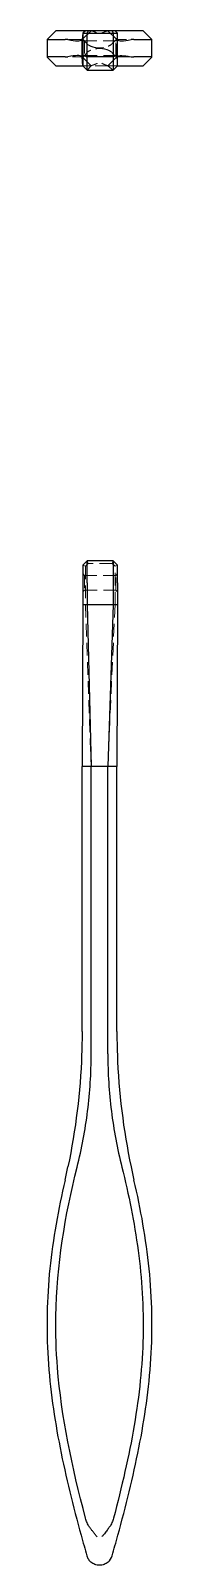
# Model space of a CAD drawing. Header units: millimetres. Extents: x 78 to 226, y 7 to 160.
# Drawn here: x 77.7 to 88.3, y 7.1 to 159.7 of the extents above.
import ezdxf

# ---------------------------------------------------------------- set-up
doc = ezdxf.new("R2010")
doc.units = ezdxf.units.MM
doc.linetypes.add('HIDDEN', pattern=[1.905, 1.27, -0.635])

msp = doc.modelspace()

# ---------------------------------------------------------------- linework, layer by layer
at = {"color": 7, "linetype": 'Continuous', "lineweight": 25}
for p, q in [((78.64, 159.74), (77.77, 158.88)), ((77.77, 158.88), (77.77, 157.12)), ((81.33, 159.48), (81.26, 158.87)), ((81.26, 157.13), (81.26, 158.87)), ((81.59, 159.74), (81.33, 159.48)), ((81.33, 159.48), (81.33, 157.3)), ((81.33, 159.48), (81.76, 159.48)), ((81.87, 159.74), (81.59, 159.74)), ((81.87, 159.74), (81.76, 159.48)), ((81.76, 157.13), (81.76, 159.48)), ((81.76, 159.48), (84.37, 159.48)), ((84.26, 159.74), (81.87, 159.74)), ((84.26, 159.74), (84.37, 159.48)), ((84.55, 159.74), (84.26, 159.74)), ((84.37, 159.48), (84.37, 157.13)), ((84.37, 159.48), (84.81, 159.48)), ((84.81, 159.48), (84.55, 159.74)), ((84.81, 157.3), (84.81, 159.48)), ((88.23, 158.88), (87.36, 159.74)), ((88.23, 157.12), (88.23, 158.88)), ((81.33, 157.3), (81.76, 157.13)), ((81.33, 157.3), (81.33, 156.8)), ((84.81, 157.3), (84.37, 157.13)), ((84.81, 156.8), (84.81, 157.3)), ((77.77, 157.12), (78.64, 156.26)), ((80.77, 156.26), (81.33, 156.26)), ((81.33, 156.26), (81.26, 157.13)), ((81.33, 156.8), (81.33, 156.26)), ((81.33, 156.26), (81.76, 155.82)), ((84.37, 157.13), (81.76, 157.13)), ((81.76, 156.5), (81.76, 157.13)), ((81.76, 155.82), (81.76, 156.5)), ((81.76, 155.82), (84.37, 155.82)), ((84.37, 157.13), (84.37, 156.5)), ((84.37, 156.5), (84.37, 155.82)), ((84.37, 155.82), (84.81, 156.26)), ((84.81, 156.26), (84.81, 156.8)), ((84.81, 156.26), (85.23, 156.26)), ((87.36, 156.26), (88.23, 157.12)), ((81.33, 106.56), (81.76, 107)), ((81.76, 106.4), (81.76, 107)), ((84.37, 107), (81.76, 107)), ((84.81, 106.56), (84.37, 107)), ((84.37, 107), (84.37, 106.4)), ((81.33, 106.56), (81.33, 106.08)), ((81.33, 106.08), (81.33, 104.82)), ((81.76, 104.82), (81.76, 106.4)), ((84.37, 106.4), (84.37, 104.82)), ((84.81, 106.08), (84.81, 106.56)), ((84.81, 104.82), (84.81, 106.08)), ((81.33, 104.82), (81.33, 102.65)), ((81.76, 104.82), (81.76, 102.65)), ((84.37, 104.82), (84.37, 102.65)), ((84.81, 104.82), (84.81, 102.65)), ((81.33, 102.65), (81.26, 86.55)), ((81.33, 102.65), (81.76, 102.65)), ((81.76, 102.65), (84.37, 102.65)), ((81.76, 102.65), (82.17, 86.55)), ((84.37, 102.65), (83.83, 86.55)), ((84.37, 102.65), (84.81, 102.65)), ((84.81, 102.65), (84.74, 86.55)), ((82.17, 86.55), (81.26, 86.55)), ((81.26, 60.2), (81.26, 86.55)), ((81.26, 86.55), (81.26, 86.55)), ((83.83, 86.55), (82.17, 86.55)), ((82.17, 57.95), (82.17, 86.55)), ((82.17, 86.55), (82.17, 86.55)), ((84.74, 86.55), (83.83, 86.55)), ((83.83, 86.55), (83.83, 86.55)), ((83.83, 57.95), (83.83, 86.55)), ((84.74, 60.2), (84.74, 86.55)), ((84.74, 86.55), (84.74, 86.55))]:
    msp.add_line(p, q, dxfattribs=at)
at = {"color": 7, "linetype": 'HIDDEN', "lineweight": 18}
for p, q in [((82.17, 159.74), (81.26, 158.87)), ((81.26, 158.87), (82.17, 159.74)), ((81.26, 158.87), (81.26, 157.13)), ((81.5, 158.74), (81.33, 158.91)), ((81.59, 159.74), (82.17, 159.74)), ((84.55, 159.74), (83.83, 159.74)), ((83.83, 159.74), (84.74, 158.87)), ((84.74, 158.87), (83.83, 159.74)), ((84.81, 158.91), (84.63, 158.74)), ((84.81, 159.48), (84.74, 158.87)), ((84.74, 157.13), (84.74, 158.87)), ((81.33, 157.09), (81.5, 157.26)), ((81.5, 158.74), (81.5, 157.26)), ((84.63, 158.74), (81.5, 158.74)), ((81.5, 157.26), (84.63, 157.26)), ((84.63, 157.26), (84.63, 158.74)), ((84.63, 157.26), (84.81, 157.09)), ((82.17, 156.26), (81.26, 157.13)), ((81.26, 157.13), (82.17, 156.26)), ((81.76, 155.82), (82.17, 156.26)), ((83.83, 156.26), (82.17, 156.26)), ((83.83, 156.26), (84.74, 157.13)), ((84.74, 157.13), (83.83, 156.26)), ((84.37, 155.82), (83.83, 156.26)), ((84.81, 156.26), (84.74, 157.13)), ((81.87, 106.74), (81.76, 107)), ((84.26, 106.74), (84.37, 107)), ((81.59, 106.46), (81.33, 106.56)), ((81.5, 105.56), (81.33, 105.74)), ((81.5, 105.56), (81.5, 104.08)), ((84.63, 105.56), (81.5, 105.56)), ((81.87, 106.74), (81.59, 106.46)), ((81.59, 106.46), (81.59, 102.65)), ((84.26, 106.74), (81.87, 106.74)), ((84.55, 106.46), (84.26, 106.74)), ((84.81, 106.56), (84.55, 106.46)), ((84.55, 102.65), (84.55, 106.46)), ((84.81, 105.74), (84.63, 105.56)), ((84.63, 104.08), (84.63, 105.56)), ((81.33, 103.91), (81.5, 104.08)), ((81.5, 104.08), (84.63, 104.08)), ((84.63, 104.08), (84.81, 103.91)), ((81.59, 102.65), (82.17, 86.55)), ((84.55, 102.65), (83.83, 86.55))]:
    msp.add_line(p, q, dxfattribs=at)
at = {"color": 7, "linetype": 'HIDDEN', "lineweight": 18, "flags": 128}
for points in [[(81.26, 60.2), (81.26, 60.2)], [(84.74, 60.2), (84.74, 60.2)], [(79.56, 45.41), (79.56, 45.41)], [(86.44, 45.41), (86.44, 45.41)], [(81.75, 8.03), (81.75, 8.03)], [(84.25, 8.03), (84.25, 8.03)]]:
    msp.add_lwpolyline(points, dxfattribs=at)
at = {"color": 7, "linetype": 'Continuous', "lineweight": 25}
for points, knots in [([(77.78, 158.87), (77.78, 158.87), (77.77, 158.87), (77.85, 158.87), (78.02, 158.87), (78.29, 158.87), (78.75, 158.87), (79.24, 158.87), (79.56, 158.87)], [0, 0, 0, 0, 0.063002, 0.21707, 0.371142, 0.528007, 0.68488, 1, 1, 1, 1]), ([(80.77, 159.74), (80.47, 159.74), (79.89, 159.74), (79.23, 159.74), (78.8, 159.74), (78.61, 159.74), (78.65, 159.74), (78.66, 159.74)], [0, 0, 0, 0, 0.239281, 0.479043, 0.719864, 0.962732, 1, 1, 1, 1]), ([(81.55, 159.74), (81.5, 159.74), (81.29, 159.74), (80.99, 159.74), (80.77, 159.74)], [0, 0, 0, 0, 0.2451245, 1, 1, 1, 1]), ([(85.23, 159.74), (85.01, 159.74), (84.76, 159.74), (84.61, 159.74), (84.59, 159.74)], [0, 0, 0, 0, 0.889938, 1, 1, 1, 1]), ([(87.35, 159.74), (87.35, 159.74), (87.36, 159.74), (87.25, 159.74), (86.98, 159.74), (86.53, 159.74), (85.95, 159.74), (85.47, 159.74), (85.23, 159.74)], [0, 0, 0, 0, 0.062068, 0.224765, 0.417742, 0.610736, 0.80536, 1, 1, 1, 1]), ([(86.44, 158.87), (86.62, 158.87), (86.99, 158.87), (87.45, 158.87), (87.82, 158.87), (88.08, 158.87), (88.22, 158.87), (88.22, 158.87), (88.22, 158.87)], [0, 0, 0, 0, 0.175316, 0.35076, 0.526195, 0.702788, 0.879373, 1, 1, 1, 1]), ([(79.56, 157.13), (79.38, 157.13), (79.01, 157.13), (78.55, 157.13), (78.18, 157.13), (77.92, 157.13), (77.78, 157.13), (77.78, 157.13), (77.78, 157.13)], [0, 0, 0, 0, 0.175316, 0.35076, 0.526195, 0.702788, 0.879374, 1, 1, 1, 1]), ([(78.65, 156.26), (78.65, 156.26), (78.64, 156.26), (78.75, 156.26), (79.02, 156.26), (79.47, 156.26), (80.05, 156.26), (80.53, 156.26), (80.77, 156.26)], [0, 0, 0, 0, 0.062069, 0.224765, 0.417742, 0.610736, 0.80536, 1, 1, 1, 1]), ([(85.23, 156.26), (85.53, 156.26), (86.11, 156.26), (86.77, 156.26), (87.2, 156.26), (87.39, 156.26), (87.35, 156.26), (87.34, 156.26)], [0, 0, 0, 0, 0.239281, 0.479043, 0.719864, 0.962732, 1, 1, 1, 1]), ([(88.22, 157.13), (88.22, 157.13), (88.23, 157.13), (88.15, 157.13), (87.98, 157.13), (87.71, 157.13), (87.25, 157.13), (86.76, 157.13), (86.44, 157.13)], [0, 0, 0, 0, 0.063001, 0.21707, 0.371141, 0.528007, 0.68488, 1, 1, 1, 1]), ([(80.77, 46.69), (81.23, 48.53), (81.58, 50.39), (82.05, 54.15), (82.17, 56.05), (82.17, 57.95)], [0, 0, 0, 0, 0.5, 0.5, 1, 1, 1, 1]), ([(83.83, 57.95), (83.83, 56.05), (83.95, 54.16), (84.42, 50.39), (84.77, 48.53), (85.23, 46.69)], [0, 0, 0, 0, 0.5, 0.5, 1, 1, 1, 1]), ([(81.61, 11.77), (80.24, 16.9), (78.83, 23.69), (78.45, 35.3), (79.56, 41.87), (80.77, 46.69)], [-0.8905061, -0.8905061, -0.8905061, -0.8905061, -0.5855984, -0.4764909, -0.1491687, -0.1491687, -0.1491687, -0.1491687]), ([(85.23, 46.69), (85.92, 43.96), (86.76, 39.81), (87.18, 35.57), (87.35, 32.73), (87.38, 31.29), (87.31, 28.39), (87.22, 26.93), (86.92, 23.98), (86.29, 19.5), (85.23, 14.89), (84.39, 11.77)], [0, 0, 0, 0, 0.25, 0.375, 0.375, 0.5, 0.5, 0.625, 0.625, 0.75, 1, 1, 1, 1]), ([(79.56, 45.41), (79.22, 43.95), (78.92, 42.49), (78.41, 39.55), (78.2, 38.08), (77.9, 35.11), (77.81, 33.62), (77.75, 30.64), (77.78, 29.14), (78.06, 24.67), (78.49, 21.71), (79.36, 17.31), (79.68, 15.86), (80.39, 12.95), (80.77, 11.51), (81.17, 10.07)], [0, 0, 0, 0, 0.125, 0.125, 0.25, 0.25, 0.375, 0.375, 0.5, 0.5, 0.75, 0.75, 0.875, 0.875, 1, 1, 1, 1]), ([(84.83, 10.07), (85.63, 12.95), (86.35, 15.85), (87.51, 21.7), (87.94, 24.67), (88.22, 29.14), (88.25, 30.63), (88.19, 33.61), (88.1, 35.1), (87.65, 39.56), (87.12, 42.5), (86.44, 45.41)], [0, 0, 0, 0, 0.25, 0.25, 0.5, 0.5, 0.625, 0.625, 0.75, 0.75, 1, 1, 1, 1]), ([(81.98, 10.93), (81.89, 11.06), (81.82, 11.19), (81.69, 11.47), (81.65, 11.62), (81.61, 11.77)], [0, 0, 0, 0, 0.5, 0.5, 1, 1, 1, 1]), ([(82.77, 9.93), (82.73, 9.98), (82.65, 10.06), (82.54, 10.19), (82.44, 10.32), (82.34, 10.44), (82.25, 10.55), (82.17, 10.66), (82.1, 10.75), (82.04, 10.85), (81.99, 10.9), (81.98, 10.93)], [0, 0, 0, 0, 0.144861, 0.281274, 0.409266, 0.528838, 0.639981, 0.74268, 0.836923, 0.922698, 1, 1, 1, 1]), ([(84.02, 10.93), (83.99, 10.89), (83.93, 10.8), (83.82, 10.65), (83.7, 10.49), (83.56, 10.31), (83.4, 10.12), (83.29, 10), (83.23, 9.93)], [0, 0, 0, 0, 0.119225, 0.257471, 0.414711, 0.590896, 0.785988, 1, 1, 1, 1]), ([(84.39, 11.77), (84.35, 11.62), (84.31, 11.47), (84.18, 11.19), (84.11, 11.06), (84.02, 10.93)], [0, 0, 0, 0, 0.5, 0.5, 1, 1, 1, 1]), ([(81.17, 10.07), (81.26, 9.72), (81.36, 9.37), (81.56, 8.69), (81.65, 8.36), (81.75, 8.03)], [0, 0, 0, 0, 0.5, 0.5, 1, 1, 1, 1]), ([(84.25, 8.03), (84.35, 8.36), (84.45, 8.69), (84.64, 9.37), (84.74, 9.72), (84.83, 10.07)], [0, 0, 0, 0, 0.5, 0.5, 1, 1, 1, 1]), ([(81.75, 8.03), (81.78, 7.91), (81.83, 7.79), (81.96, 7.58), (82.05, 7.49), (82.14, 7.41)], [0, 0, 0, 0, 0.5, 0.5, 1, 1, 1, 1]), ([(83.86, 7.41), (83.74, 7.31), (83.61, 7.23), (83.32, 7.12), (83.16, 7.09), (82.92, 7.08), (82.84, 7.09), (82.69, 7.12), (82.61, 7.14), (82.39, 7.23), (82.26, 7.31), (82.14, 7.41)], [0, 0, 0, 0, 0.25, 0.25, 0.5, 0.5, 0.625, 0.625, 0.75, 0.75, 1, 1, 1, 1])]:
    msp.add_open_spline(points, degree=3, knots=knots, dxfattribs=at)
at = {"color": 7, "linetype": 'HIDDEN', "lineweight": 18}
for points, knots in [([(81.17, 158.87), (80.94, 158.87), (80.28, 158.87), (79.49, 158.87), (78.84, 158.87), (78.53, 158.87), (78.41, 158.87), (78.4, 158.87)], [0, 0, 0, 0, 0.197001, 0.591075, 0.788641, 0.986196, 1, 1, 1, 1]), ([(81.75, 158.44), (81.65, 158.56), (81.55, 158.67), (81.36, 158.82), (81.26, 158.87), (81.17, 158.87)], [0, 0, 0, 0, 0.5, 0.5, 1, 1, 1, 1]), ([(82.77, 159.5), (82.73, 159.52), (82.67, 159.55), (82.58, 159.6), (82.5, 159.63), (82.43, 159.66), (82.38, 159.67), (82.29, 159.7), (82.16, 159.73), (82.03, 159.74), (81.97, 159.74)], [0, 0, 0, 0, 0.125573, 0.238414, 0.338523, 0.425899, 0.500544, 0.505573, 0.767559, 1, 1, 1, 1]), ([(83.23, 159.5), (83.27, 159.52), (83.35, 159.56), (83.46, 159.61), (83.56, 159.65), (83.66, 159.68), (83.75, 159.71), (83.83, 159.72), (83.9, 159.73), (83.96, 159.74), (84.01, 159.74), (84.02, 159.74)], [0, 0, 0, 0, 0.144861, 0.281274, 0.409266, 0.528838, 0.639981, 0.74268, 0.836923, 0.922698, 1, 1, 1, 1]), ([(84.83, 158.87), (84.74, 158.87), (84.64, 158.82), (84.44, 158.67), (84.35, 158.56), (84.25, 158.44)], [0, 0, 0, 0, 0.5, 0.5, 1, 1, 1, 1]), ([(87.61, 158.87), (87.61, 158.87), (87.47, 158.87), (87.08, 158.87), (86.43, 158.87), (85.68, 158.87), (85.12, 158.87), (84.83, 158.87)], [0, 0, 0, 0, 0.004717, 0.252792, 0.501257, 0.750546, 1, 1, 1, 1]), ([(81.17, 157.13), (81.26, 157.13), (81.36, 157.18), (81.56, 157.33), (81.65, 157.44), (81.75, 157.56)], [0, 0, 0, 0, 0.5, 0.5, 1, 1, 1, 1]), ([(82.14, 158.19), (82.05, 158.24), (81.97, 158.27), (81.83, 158.36), (81.78, 158.4), (81.75, 158.44)], [0, 0, 0, 0, 0.5, 0.5, 1, 1, 1, 1]), ([(81.75, 157.56), (81.78, 157.6), (81.83, 157.64), (81.96, 157.73), (82.05, 157.76), (82.14, 157.81)], [0, 0, 0, 0, 0.5, 0.5, 1, 1, 1, 1]), ([(82.14, 158.19), (82.26, 158.14), (82.39, 158.1), (82.68, 158.04), (82.84, 158.03), (83.16, 158.03), (83.32, 158.04), (83.61, 158.1), (83.74, 158.14), (83.86, 158.19)], [0, 0, 0, 0, 0.25, 0.25, 0.5, 0.5, 0.75, 0.75, 1, 1, 1, 1]), ([(83.86, 157.81), (83.74, 157.86), (83.61, 157.9), (83.32, 157.96), (83.16, 157.97), (82.92, 157.97), (82.84, 157.97), (82.69, 157.95), (82.61, 157.94), (82.39, 157.9), (82.26, 157.86), (82.14, 157.81)], [0, 0, 0, 0, 0.25, 0.25, 0.5, 0.5, 0.625, 0.625, 0.75, 0.75, 1, 1, 1, 1]), ([(84.25, 157.56), (84.35, 157.44), (84.45, 157.33), (84.64, 157.18), (84.74, 157.13), (84.83, 157.13)], [0, 0, 0, 0, 0.5, 0.5, 1, 1, 1, 1]), ([(78.39, 157.13), (78.39, 157.13), (78.53, 157.13), (78.92, 157.13), (79.57, 157.13), (80.32, 157.13), (80.88, 157.13), (81.17, 157.13)], [0, 0, 0, 0, 0.004749, 0.252815, 0.501273, 0.750554, 1, 1, 1, 1]), ([(81.33, 156.26), (81.34, 156.26), (81.55, 156.26), (81.82, 156.26), (82.06, 156.26), (82.15, 156.26), (82.16, 156.26), (82.17, 156.26)], [0, 0, 0, 0, 0.020876, 0.341117, 0.669881, 0.834856, 1, 1, 1, 1]), ([(82.77, 156.5), (82.73, 156.48), (82.65, 156.44), (82.54, 156.39), (82.44, 156.35), (82.34, 156.32), (82.25, 156.29), (82.17, 156.28), (82.1, 156.27), (82.04, 156.26), (81.99, 156.26), (81.98, 156.26)], [0, 0, 0, 0, 0.144861, 0.281274, 0.409266, 0.528838, 0.639981, 0.74268, 0.836923, 0.922698, 1, 1, 1, 1]), ([(84.02, 156.26), (83.99, 156.26), (83.93, 156.26), (83.82, 156.28), (83.7, 156.3), (83.56, 156.35), (83.4, 156.41), (83.29, 156.47), (83.23, 156.5)], [0, 0, 0, 0, 0.119225, 0.257471, 0.414711, 0.590896, 0.785988, 1, 1, 1, 1]), ([(83.83, 156.26), (83.85, 156.26), (83.88, 156.26), (84.1, 156.26), (84.36, 156.26), (84.56, 156.26), (84.74, 156.26), (84.81, 156.26)], [0, 0, 0, 0, 0.294927, 0.590949, 0.746313, 0.901829, 1, 1, 1, 1]), ([(84.83, 157.13), (85.06, 157.13), (85.72, 157.13), (86.51, 157.13), (87.16, 157.13), (87.47, 157.13), (87.59, 157.13), (87.6, 157.13)], [0, 0, 0, 0, 0.1970069, 0.591093, 0.7886642, 0.9862253, 1, 1, 1, 1])]:
    msp.add_open_spline(points, degree=3, knots=knots, dxfattribs=at)
at = {"color": 7, "linetype": 'Continuous', "lineweight": 25}
for points in [[(79.85, 158.85), (79.76, 158.86), (79.66, 158.87), (79.56, 158.87)], [(79.85, 158.85), (80.63, 158.71), (81.09, 158.7), (81.22, 158.83)], [(81.26, 158.87), (81.26, 158.87), (81.25, 158.86), (81.22, 158.83)], [(84.78, 158.83), (84.91, 158.7), (85.37, 158.71), (86.15, 158.85)], [(86.44, 158.87), (86.34, 158.87), (86.24, 158.86), (86.15, 158.85)], [(81.22, 157.17), (81.09, 157.3), (80.63, 157.29), (79.85, 157.15)], [(84.78, 157.17), (84.91, 157.3), (85.37, 157.29), (86.15, 157.15)], [(79.56, 157.13), (79.66, 157.13), (79.76, 157.14), (79.85, 157.15)], [(81.26, 157.13), (81.26, 157.13), (81.25, 157.14), (81.22, 157.17)], [(86.15, 157.15), (86.24, 157.14), (86.34, 157.13), (86.44, 157.13)], [(81.26, 60.2), (81.26, 59.43), (81.25, 58.66), (81.22, 57.9)], [(84.74, 60.2), (84.74, 59.43), (84.75, 58.66), (84.78, 57.9)], [(81.22, 57.9), (81.09, 54.14), (80.63, 50.4), (79.85, 46.73)], [(84.78, 57.9), (84.91, 54.14), (85.37, 50.4), (86.15, 46.72)], [(79.56, 45.41), (79.66, 45.85), (79.76, 46.28), (79.85, 46.73)], [(86.15, 46.72), (86.24, 46.28), (86.34, 45.85), (86.44, 45.41)], [(83.86, 7.41), (84.05, 7.57), (84.18, 7.79), (84.25, 8.03)]]:
    msp.add_open_spline(points, degree=3, dxfattribs=at)
at = {"color": 7, "linetype": 'HIDDEN', "lineweight": 18}
for points in [[(84.78, 158.83), (84.75, 158.86), (84.74, 158.87), (84.74, 158.87)], [(84.25, 158.44), (84.18, 158.35), (84.05, 158.28), (83.86, 158.19)], [(83.86, 157.81), (84.05, 157.72), (84.18, 157.65), (84.25, 157.56)]]:
    msp.add_open_spline(points, degree=3, dxfattribs=at)

doc.saveas('drawing.dxf')
